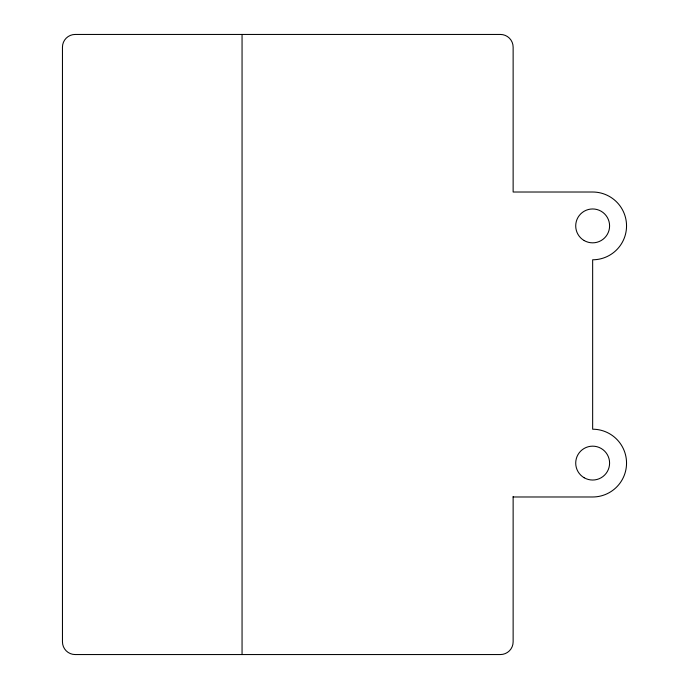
<?xml version="1.0" encoding="UTF-8"?>
<svg xmlns="http://www.w3.org/2000/svg" width="689" height="689" viewBox="0 0 689 689"><rect width="100%" height="100%" fill="white"/><g stroke="black" fill="none" stroke-linecap="round" stroke-linejoin="round"><path stroke-width="1.03" d="M513.133 496.984L592.652 496.984A33.882 33.882 0 0 0 626.542 463.094A33.882 33.882 0 0 0 592.652 429.213L592.652 259.787A33.882 33.882 0 0 0 626.542 225.906A33.882 33.882 0 0 0 592.652 192.016L513.133 192.016L513.133 47.153A12.703 12.703 0 0 0 500.429 34.45L75.17 34.45A12.703 12.703 0 0 0 62.458 47.153L62.458 641.847A12.703 12.703 0 0 0 75.17 654.55L500.429 654.55A12.703 12.703 0 0 0 513.133 641.847L513.133 496.562M242.054 34.45L242.054 654.55M584.186 240.573A16.941 16.941 0 0 0 609.593 225.906A16.941 16.941 0 0 0 584.186 211.23A16.941 16.941 0 0 0 584.186 240.573M584.186 477.77A16.941 16.941 0 0 0 609.593 463.094A16.941 16.941 0 0 0 584.186 448.427A16.941 16.941 0 0 0 584.186 477.77"/></g></svg>
